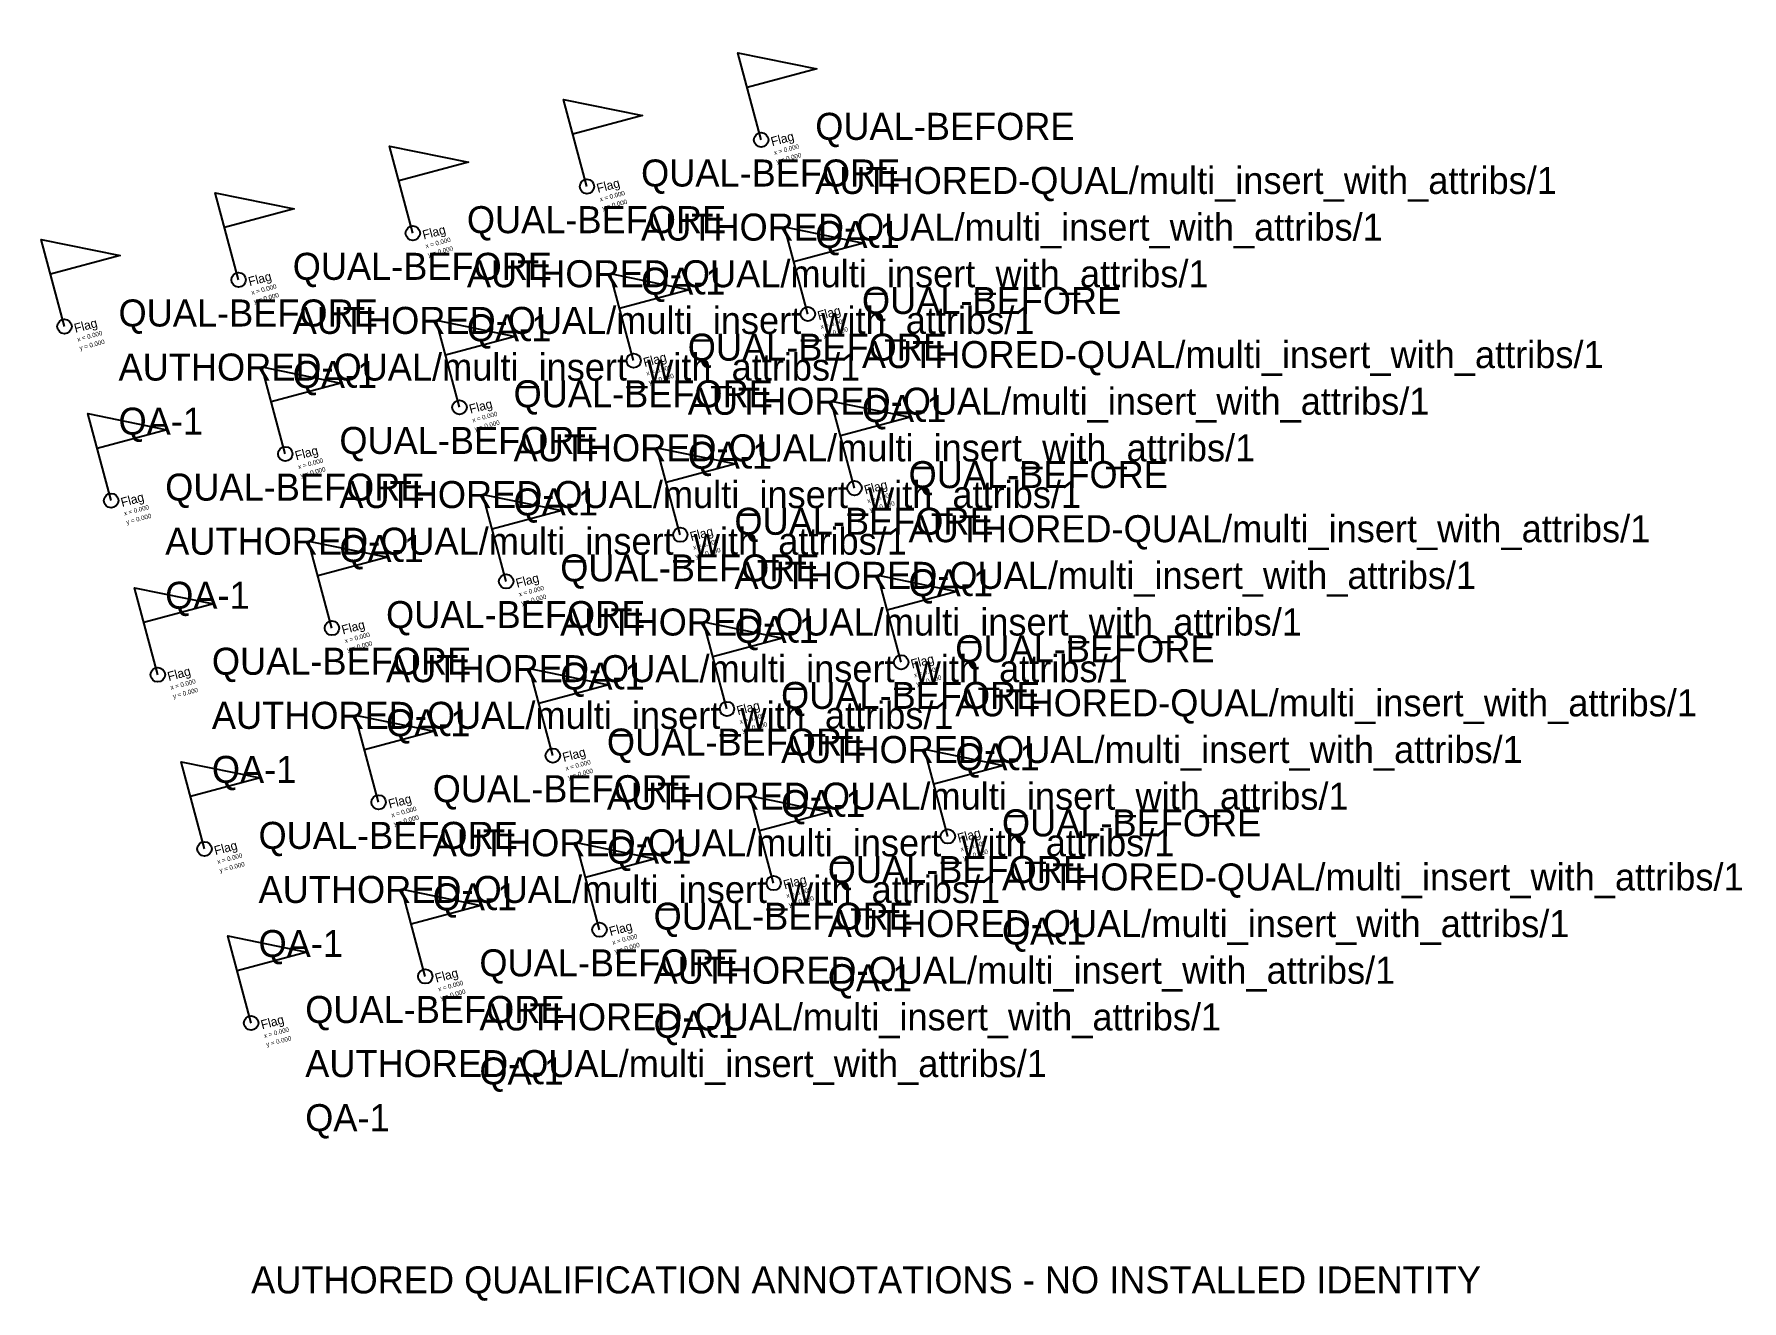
# Model space of a CAD drawing. Header units: metres. Extents: x -12 to 82.7, y -15.4 to 54.9.
import ezdxf

# ---------------------------------------------------------------- set-up
doc = ezdxf.new("R2010")
doc.units = ezdxf.units.M
doc.layers.add('FLAGS', color=7, linetype='Continuous')
doc.layers.add('ICT_QUAL_TEST_ONLY', color=7, linetype='Continuous')

# ---------------------------------------------------------------- blocks, each defined once
blk = doc.blocks.new('FLAG')
blk.add_lwpolyline([(0, 0), (0, 5), (4, 3), (0, 3)])
at = {"color": 1}
blk.add_circle((0, 0), 0.4, dxfattribs=at)
at = {"color": 3}
blk.add_attdef('NAME', (0.5, -0.5), '', height=0.5, dxfattribs=at)
at = {"color": 4}
for tag, p in [('XPOS', (0.5, -1)), ('YPOS', (0.5, -1.5))]:
    blk.add_attdef(tag, p, '', height=0.25, dxfattribs=at)

msp = doc.modelspace()

# ---------------------------------------------------------------- block references
at = {"layer": 'FLAGS'}
ref = msp.add_blockref('FLAG', (0, 0), dxfattribs=dict(at, rotation=15, row_count=5, column_count=5, row_spacing=10, column_spacing=10))
ref.add_attrib('NAME', 'Flag', (0.612, -0.354), dxfattribs={"layer": '0', "color": 3, "height": 0.5, "rotation": 15})
ref.add_attrib('XPOS', 'x = 0.000', (0.742, -0.837), dxfattribs={"layer": '0', "color": 4, "height": 0.25, "rotation": 15})
ref.add_attrib('YPOS', 'y = 0.000', (0.871, -1.319), dxfattribs={"layer": '0', "color": 4, "height": 0.25, "rotation": 15})
ref.add_attrib('MANUFACTURER', 'QUAL-BEFORE', (3, 0), dxfattribs={"layer": 'ICT_QUAL_TEST_ONLY', "height": 1.5})
ref.add_attrib('ICT_ID', 'AUTHORED-QUAL/multi_insert_with_attribs/1', (3, -3), dxfattribs={"layer": 'ICT_QUAL_TEST_ONLY', "height": 1.5})
ref.add_attrib('TAG', 'QA-1', (3, -6), dxfattribs={"layer": 'ICT_QUAL_TEST_ONLY', "height": 1.5})

# ---------------------------------------------------------------- texts
at = {"layer": 'ICT_QUAL_TEST_ONLY'}
msp.add_text('AUTHORED QUALIFICATION ANNOTATIONS - NO INSTALLED IDENTITY', height=1.5, dxfattribs=at).set_placement((0, -15))

doc.saveas('drawing.dxf')
